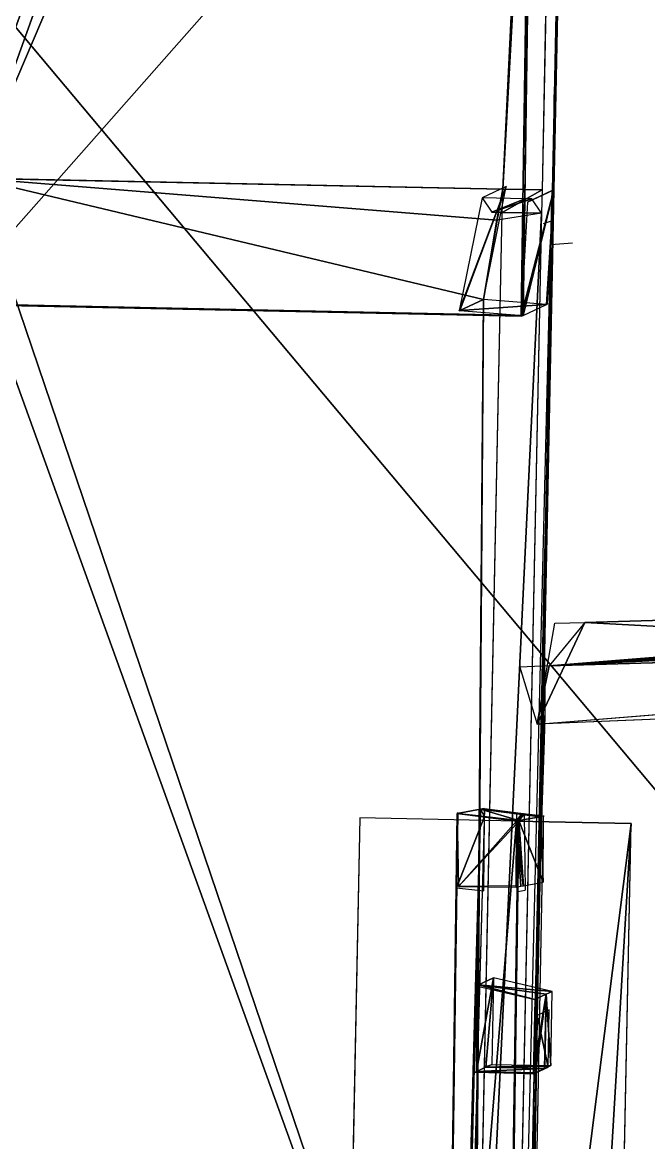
# Model space of a CAD drawing. Extents: x -1551 to 3643, y -2128 to 2177.
# Drawn here: x 630.7 to 676.9, y 92.6 to 175.1 of the extents above; entities that cross this region are included whole.
import ezdxf

# ---------------------------------------------------------------- set-up
doc = ezdxf.new("R2010")
doc.units = 0
doc.header["$MEASUREMENT"] = 0
doc.layers.get('0').update_dxf_attribs({"color": 13, "linetype": 'CONTINUOUS'})

# ---------------------------------------------------------------- blocks, each defined once
blk = doc.blocks.new('HOUSE_DWG')
at = {"color": 0}
for p, q in [((755.55, 288.561, 77.786), (728.225, 403.632, 77.786)), ((732.007, 387.706, 86.119), (753.918, 295.434, 86.119)), ((753.918, 295.434, 78.096), (736.255, 369.814, 78.355)), ((753.918, 295.434, 78.096), (736.255, 369.814, 78.355)), ((735.474, 369.616, 82.079), (754.765, 288.375, 82.079)), ((755.216, 288.692, 189.539), (745.7, 328.768, 204.625)), ((745.7, 328.768, 212.339), (757.209, 280.303, 194.095)), ((745.7, 328.768, 212.339), (757.209, 280.303, 194.095)), ((753.918, 295.434, 86.119), (753.918, 295.434, 78.096)), ((755.55, 288.561, 78.072), (753.918, 295.434, 78.096)), ((753.918, 295.434, 86.119), (753.918, 295.434, 78.096)), ((753.918, 295.434, 86.119), (755.55, 288.561, 86.119)), ((755.55, 288.561, 78.072), (753.918, 295.434, 78.096)), ((755.161, 286.709, 82.105), (755.725, 288.813, 189.539)), ((755.725, 288.813, 189.539), (755.216, 288.692, 189.539)), ((751.949, 287.706, 82.079), (754.765, 288.375, 82.079)), ((751.949, 287.706, 82.079), (754.765, 288.375, 82.079)), ((755.216, 288.692, 189.539), (752.159, 287.966, 189.539)), ((754.765, 288.375, 82.079), (755.161, 286.709, 82.105)), ((757.209, 280.303, 186.381), (755.216, 288.692, 189.539)), ((755.55, 288.561, 86.119), (755.55, 288.561, 78.072)), ((755.55, 288.561, 77.786), (755.55, 288.561, 78.072)), ((755.55, 288.561, 78.072), (756.402, 284.974, 78.06)), ((756.402, 284.974, 77.786), (755.55, 288.561, 77.786)), ((755.55, 288.561, 86.119), (755.724, 287.829, 86.132)), ((755.724, 287.829, 86.119), (755.55, 288.561, 86.119)), ((755.55, 288.561, 77.786), (755.55, 288.561, 78.072)), ((755.55, 288.561, 78.072), (756.402, 284.974, 78.06)), ((755.55, 288.561, 86.119), (755.55, 288.561, 78.072)), ((755.724, 287.829, 86.119), (755.55, 288.561, 86.119)), ((755.55, 288.561, 194.095), (757.209, 280.303, 194.095)), ((757.209, 280.303, 77.786), (755.55, 288.561, 77.786)), ((755.55, 288.561, 77.786), (755.55, 288.561, 78.072)), ((755.55, 288.561, 86.119), (755.55, 288.561, 78.072)), ((755.55, 288.561, 86.119), (755.55, 288.561, 194.095)), ((714.044, 278.705, 82.079), (751.949, 287.706, 82.079)), ((714.044, 278.705, 82.079), (751.949, 287.706, 82.079)), ((752.159, 287.966, 189.539), (751.595, 285.863, 82.105)), ((752.345, 286.041, 82.105), (751.949, 287.706, 82.079)), ((751.949, 287.706, 82.079), (752.136, 285.39, 82.128)), ((752.159, 287.966, 82.309), (752.159, 287.966, 189.539)), ((752.159, 287.966, 189.539), (752.615, 279.473, 189.485)), ((752.615, 279.473, 82.255), (752.159, 287.966, 82.309)), ((802.784, 85.957, 86.132), (755.724, 287.829, 86.132)), ((755.724, 287.829, 86.132), (755.724, 287.829, 86.119)), ((755.724, 287.829, 86.119), (756.063, 286.4, 86.119)), ((755.724, 287.829, 86.119), (756.063, 286.4, 86.119)), ((755.724, 287.829, 86.132), (755.724, 287.829, 86.119)), ((755.724, 287.829, 86.132), (757.211, 281.566, 86.248)), ((755.161, 286.709, 82.105), (752.136, 285.39, 82.128)), ((752.345, 286.041, 82.105), (755.161, 286.709, 82.105)), ((752.345, 286.041, 82.105), (755.161, 286.709, 82.105)), ((755.161, 286.709, 82.105), (779.554, 183.983, 83.717)), ((755.422, 285.961, 77.869), (756.063, 286.4, 86.119)), ((756.063, 286.4, 86.119), (756.467, 284.698, 86.119)), ((756.063, 286.4, 86.119), (756.467, 284.698, 86.119)), ((751.595, 285.863, 82.105), (752.345, 286.041, 82.105)), ((776.738, 183.315, 83.717), (752.345, 286.041, 82.105)), ((752.114, 285.38, 82.129), (752.136, 285.39, 82.128)), ((752.114, 285.38, 82.129), (752.136, 285.39, 82.128)), ((752.615, 279.473, 82.255), (752.114, 285.38, 82.129)), ((752.615, 279.473, 82.255), (752.114, 285.38, 82.129)), ((752.136, 285.39, 82.128), (752.615, 279.473, 82.255)), ((756.402, 284.974, 78.06), (756.402, 284.974, 77.786)), ((756.402, 284.974, 78.06), (756.402, 284.974, 77.786)), ((756.402, 284.974, 78.06), (757.211, 281.566, 78.048)), ((769.32, 230.57, 77.786), (756.402, 284.974, 77.786)), ((756.402, 284.974, 78.06), (757.211, 281.566, 78.048)), ((756.467, 284.698, 86.119), (757.957, 285.211, 85.536)), ((756.467, 284.698, 86.119), (757.211, 281.566, 86.119)), ((756.467, 284.698, 86.119), (757.211, 281.566, 86.119)), ((762.186, 260.615, 77.975), (757.211, 281.566, 78.048)), ((757.211, 281.566, 78.048), (757.211, 281.566, 86.119)), ((757.211, 281.566, 86.119), (762.186, 260.615, 86.119)), ((762.186, 260.615, 77.975), (757.211, 281.566, 78.048)), ((757.211, 281.566, 78.048), (757.211, 281.566, 86.119)), ((757.211, 281.566, 86.248), (757.211, 281.566, 86.119)), ((757.209, 280.303, 194.095), (648.62, 254.518, 194.095)), ((757.209, 280.303, 194.095), (648.62, 254.518, 194.095)), ((715.989, 270.515, 186.381), (757.209, 280.303, 186.381)), ((715.989, 270.515, 186.381), (757.209, 280.303, 186.381)), ((752.615, 279.473, 186.381), (757.209, 280.303, 186.381)), ((757.209, 280.303, 82.255), (752.615, 279.473, 82.255)), ((757.209, 280.303, 194.095), (757.209, 280.303, 186.381)), ((757.209, 280.303, 194.095), (757.209, 280.303, 186.381)), ((757.209, 280.303, 194.095), (757.209, 280.303, 186.381)), ((757.209, 280.303, 186.381), (757.209, 280.303, 82.255)), ((757.209, 280.303, 82.255), (757.209, 280.303, 77.786)), ((757.209, 280.303, 186.381), (757.209, 280.303, 82.255)), ((752.615, 279.473, 82.255), (775.248, 189.587, 84.255)), ((752.615, 279.473, 189.485), (752.615, 279.473, 186.381)), ((752.615, 279.473, 186.381), (752.615, 279.473, 82.255)), ((752.615, 279.473, 186.381), (752.615, 279.473, 82.255)), ((765.846, 258.366, 84.684), (836.358, 278.603, 47.664)), ((765.846, 258.366, 84.684), (836.358, 278.603, 47.664)), ((764.357, 250.243, 85.987), (841.484, 276.779, 44.812)), ((816.766, 272.68, 53.358), (764.002, 254.522, 77.657)), ((763.23, 256.217, 77.942), (762.186, 260.615, 77.975)), ((762.186, 260.615, 86.119), (769.32, 230.57, 86.119)), ((762.186, 260.615, 86.119), (769.32, 230.57, 86.119)), ((762.186, 260.615, 86.119), (764.734, 250.99, 86.119)), ((763.23, 256.217, 77.942), (762.186, 260.615, 77.975)), ((763.734, 257.761, 85.793), (765.846, 258.366, 84.684)), ((765.846, 258.366, 84.684), (764.002, 254.522, 77.657)), ((764.357, 250.243, 85.987), (763.734, 257.761, 85.793)), ((765.595, 246.258, 77.925), (763.23, 256.217, 77.942)), ((765.595, 246.258, 77.925), (763.23, 256.217, 77.942)), ((764.002, 254.522, 77.657), (761.949, 253.885, 78.619)), ((761.949, 253.885, 78.619), (764.357, 250.243, 85.987)), ((764.734, 250.99, 86.119), (765.153, 249.228, 86.119)), ((765.153, 249.228, 86.119), (769.32, 230.57, 86.119)), ((769.32, 230.57, 77.871), (765.595, 246.258, 77.925)), ((769.32, 230.57, 77.871), (765.595, 246.258, 77.925)), ((773.451, 245.375, 126.306), (765.242, 243.426, 126.284)), ((773.451, 245.375, 126.306), (765.242, 243.426, 126.284)), ((773.451, 245.375, 126.306), (765.242, 243.425, 126.306)), ((816.939, 62.239, 125.978), (773.451, 245.375, 126.306)), ((765.242, 243.426, 126.284), (754.003, 240.757, 126.253)), ((765.242, 243.425, 126.306), (760.851, 242.865, 126.209)), ((765.242, 243.425, 126.306), (760.851, 242.865, 126.209)), ((765.242, 243.425, 126.306), (760.851, 242.865, 126.209)), ((765.237, 243.424, 126.441), (760.851, 242.865, 126.209)), ((762.167, 243.266, 86.431), (766.553, 243.825, 86.663)), ((765.242, 243.425, 126.306), (762.295, 237.679, 126.069)), ((765.242, 243.425, 126.306), (762.295, 237.679, 126.069)), ((765.104, 243.974, 126.308), (765.237, 243.444, 126.306)), ((765.381, 243.951, 119.185), (765.104, 243.974, 126.308)), ((765.237, 243.444, 126.306), (765.232, 243.422, 126.605)), ((765.232, 243.422, 126.605), (765.237, 243.424, 126.441)), ((765.232, 243.422, 126.605), (765.237, 243.424, 126.441)), ((765.232, 243.422, 126.605), (765.289, 243.235, 126.306)), ((765.237, 243.444, 126.306), (765.381, 243.951, 119.185)), ((765.237, 243.444, 126.306), (765.381, 243.951, 119.185)), ((765.242, 243.425, 126.306), (765.237, 243.444, 126.306)), ((765.242, 243.425, 126.306), (765.237, 243.444, 126.306)), ((765.237, 243.424, 126.441), (765.242, 243.425, 126.306)), ((765.237, 243.424, 126.441), (765.242, 243.425, 126.306)), ((765.237, 243.424, 126.441), (765.242, 243.425, 126.306)), ((765.381, 243.951, 119.185), (765.242, 243.425, 126.306)), ((765.381, 243.951, 119.185), (765.242, 243.425, 126.306)), ((765.342, 243.456, 123.256), (765.242, 243.426, 126.284)), ((765.342, 243.456, 123.256), (765.242, 243.426, 126.284)), ((765.342, 243.456, 123.256), (765.242, 243.426, 126.284)), ((765.242, 243.426, 126.284), (765.242, 243.425, 126.306)), ((765.242, 243.426, 126.284), (765.242, 243.425, 126.306)), ((765.242, 243.426, 126.284), (765.242, 243.425, 126.306)), ((765.242, 243.426, 126.284), (765.242, 243.425, 126.306)), ((765.242, 243.425, 126.306), (766.624, 238.424, 126.3)), ((765.289, 243.235, 126.306), (765.242, 243.425, 126.306)), ((765.289, 243.235, 126.306), (765.242, 243.425, 126.306)), ((765.289, 243.235, 126.306), (765.242, 243.425, 126.306)), ((765.353, 243.459, 122.948), (765.342, 243.456, 123.256)), ((765.353, 243.459, 122.948), (765.342, 243.456, 123.256)), ((765.353, 243.459, 122.948), (765.342, 243.456, 123.256)), ((765.342, 243.456, 123.256), (766.771, 238.808, 115.822)), ((765.342, 243.456, 123.256), (766.771, 238.808, 115.822)), ((765.353, 243.459, 122.948), (765.513, 243.937, 115.527)), ((765.353, 243.459, 122.948), (765.513, 243.937, 115.527)), ((766.367, 243.769, 92.266), (765.353, 243.459, 122.948)), ((766.367, 243.769, 92.266), (765.353, 243.459, 122.948)), ((765.353, 243.459, 122.948), (766.781, 238.811, 115.514)), ((765.353, 243.459, 122.948), (766.781, 238.811, 115.514)), ((805.723, 77.689, 125.958), (765.353, 243.459, 125.958)), ((765.353, 243.459, 125.958), (765.353, 243.459, 122.948)), ((765.353, 243.459, 122.948), (808.036, 68.191, 122.948)), ((765.381, 243.951, 119.185), (765.504, 243.988, 115.465)), ((765.513, 243.937, 115.527), (765.381, 243.951, 119.185)), ((765.513, 243.937, 115.527), (766.981, 238.533, 115.52)), ((766.371, 243.845, 91.713), (765.513, 243.937, 115.527)), ((766.386, 243.774, 91.713), (766.367, 243.769, 92.266)), ((766.386, 243.774, 91.713), (766.367, 243.769, 92.266)), ((766.386, 243.774, 91.713), (766.367, 243.769, 92.266)), ((766.367, 243.769, 92.266), (786.195, 160.747, 91.307)), ((766.386, 243.774, 91.713), (766.371, 243.845, 91.713)), ((766.511, 243.812, 87.916), (766.386, 243.774, 91.713)), ((766.53, 243.818, 87.362), (766.511, 243.812, 87.916)), ((766.552, 243.825, 86.687), (766.53, 243.818, 87.362)), ((767.712, 239.095, 87.35), (766.53, 243.818, 87.362)), ((786.357, 160.796, 86.403), (766.53, 243.818, 87.362)), ((766.553, 243.825, 86.663), (766.552, 243.825, 86.687)), ((760.851, 242.865, 126.209), (762.295, 237.679, 126.069)), ((760.851, 242.865, 126.209), (762.181, 237.552, 126.196)), ((802.916, 70.705, 121.799), (760.851, 242.865, 121.799)), ((760.851, 242.865, 121.799), (760.851, 242.865, 126.209)), ((761.964, 243.204, 92.559), (762.167, 243.266, 86.431)), ((761.964, 243.204, 92.559), (762.167, 243.266, 86.431)), ((761.964, 243.204, 92.559), (762.167, 243.266, 86.431)), ((782.213, 155.009, 92.242), (761.964, 243.204, 92.559)), ((762.303, 242.688, 86.663), (762.167, 243.266, 86.431)), ((762.167, 243.266, 86.431), (782.415, 155.071, 86.115)), ((763.634, 237.375, 86.649), (762.303, 242.688, 86.663)), ((766.424, 238.703, 126.294), (765.289, 243.235, 126.306)), ((766.424, 238.703, 126.294), (765.289, 243.235, 126.306)), ((754.003, 240.757, 126.253), (797.492, 57.621, 125.925)), ((766.53, 238.824, 126.293), (762.295, 237.679, 126.069)), ((762.295, 237.679, 126.069), (766.424, 238.703, 126.294)), ((766.424, 238.703, 126.294), (766.66, 238.774, 119.171)), ((766.66, 238.774, 119.171), (766.771, 238.808, 115.822)), ((766.771, 238.808, 115.822), (766.781, 238.811, 115.514)), ((766.781, 238.811, 115.514), (767.712, 239.095, 87.35)), ((764.832, 230.445, 86.307), (769.275, 230.559, 86.307)), ((769.275, 230.559, 8.933), (764.832, 230.445, 8.933)), ((764.832, 230.445, 74.882), (764.832, 230.445, 86.307)), ((764.832, 230.445, 8.933), (764.832, 230.445, 74.882)), ((764.832, 230.445, 74.882), (764.832, 230.445, 86.307)), ((764.832, 230.445, 8.933), (764.832, 230.445, 74.882)), ((764.832, 230.445, 8.933), (766.305, 224.242, 8.933)), ((766.305, 224.242, 86.307), (764.832, 230.445, 86.307)), ((769.275, 230.559, 36.098), (769.275, 230.559, 86.307)), ((769.275, 230.559, 86.307), (770.537, 225.247, 86.307)), ((770.537, 225.247, 36.098), (769.275, 230.559, 36.098)), ((769.275, 230.559, 36.098), (769.275, 230.559, 86.307)), ((769.275, 230.559, 36.098), (769.275, 230.559, 9.174)), ((769.275, 230.559, 9.174), (769.275, 230.559, 8.933)), ((770.537, 225.247, 9.266), (769.275, 230.559, 9.174)), ((769.275, 230.559, 36.098), (769.275, 230.559, 9.174)), ((769.275, 230.559, 36.098), (770.537, 225.247, 35.732)), ((769.32, 230.57, 86.119), (769.32, 230.57, 86.331)), ((769.32, 230.57, 86.119), (769.32, 230.57, 77.871)), ((769.608, 229.36, 77.867), (769.32, 230.57, 77.871)), ((769.32, 230.57, 86.119), (769.32, 230.57, 77.871)), ((769.32, 230.57, 86.119), (770.582, 225.258, 86.119)), ((769.32, 230.57, 77.871), (769.32, 230.57, 77.786)), ((770.582, 225.258, 23.436), (769.608, 229.36, 23.436)), ((769.608, 229.36, 77.867), (770.582, 225.258, 77.853)), ((769.608, 229.36, 77.867), (770.582, 225.258, 77.853)), ((770.537, 225.247, 76.371), (766.305, 224.242, 76.371)), ((766.305, 224.242, 36.087), (770.537, 225.247, 35.732)), ((770.537, 225.247, 86.307), (766.305, 224.242, 86.307)), ((770.537, 225.247, 76.371), (766.305, 224.242, 76.371)), ((770.537, 225.247, 35.732), (766.305, 224.242, 35.732)), ((766.305, 224.242, 9.176), (770.537, 225.247, 9.266)), ((770.537, 225.247, 86.307), (770.537, 225.247, 76.371)), ((770.537, 225.247, 76.371), (770.537, 225.247, 36.098)), ((770.537, 225.247, 76.371), (770.537, 225.247, 36.098)), ((770.537, 225.247, 35.732), (770.537, 225.247, 36.098)), ((770.537, 225.247, 86.307), (770.537, 225.247, 76.371)), ((770.537, 225.247, 16.06), (770.537, 225.247, 9.266)), ((770.537, 225.247, 35.732), (770.537, 225.247, 16.06)), ((770.582, 225.258, 77.853), (770.582, 225.258, 86.119)), ((770.582, 225.258, 86.119), (778.99, 189.851, 86.119)), ((778.99, 189.851, 77.731), (770.582, 225.258, 77.853)), ((770.582, 225.258, 77.853), (770.582, 225.258, 86.119)), ((766.183, 224.213, 36.098), (766.305, 224.242, 9.176)), ((766.305, 224.242, 35.732), (766.305, 224.242, 36.087)), ((766.305, 224.242, 8.933), (766.305, 224.242, 9.176)), ((766.305, 224.242, 76.371), (766.305, 224.242, 36.087)), ((766.305, 224.242, 86.307), (766.305, 224.242, 76.371)), ((766.305, 224.242, 86.307), (766.305, 224.242, 76.371)), ((766.305, 224.242, 9.176), (766.305, 224.242, 35.732))]:
    blk.add_line(p, q, dxfattribs=at)
at = {"color": 17}
for p, q in [((836.489, 277.019, 43.686), (764.002, 254.522, 77.657)), ((836.489, 277.019, 43.686), (764.002, 254.522, 77.657)), ((841.239, 273.318, 45.554), (764.357, 250.243, 85.987)), ((760.851, 242.865, 126.209), (761.964, 243.204, 92.559)), ((760.851, 242.865, 126.209), (761.964, 243.204, 92.559)), ((760.851, 242.865, 126.209), (803.776, 67.188, 126.209)), ((765.289, 243.235, 126.306), (766.66, 238.774, 119.171)), ((765.289, 243.235, 126.306), (766.66, 238.774, 119.171)), ((766.624, 238.424, 126.3), (766.981, 238.533, 115.52)), ((762.181, 237.552, 126.196), (763.634, 237.375, 86.649)), ((769.275, 230.559, 36.098), (769.32, 230.57, 86.119)), ((769.608, 229.36, 23.436), (769.608, 229.36, 77.867)), ((770.582, 225.258, 77.853), (770.582, 225.258, 23.436))]:
    blk.add_line(p, q, dxfattribs=at)
at = {"color": 55}
mesh = blk.add_polyface(dxfattribs=at)
corners = [(601.678, 666.979, 82.079), (545.515, 650.559, 82.079), (544.822, 653.478, 82.079), (610.569, 376.599, 82.079), (662.522, 396.58, 82.079), (618.585, 342.842, 82.079), (692.249, 360.334, 82.079), (726.232, 411.709, 82.079), (694.598, 360.598, 82.079), (695.61, 356.335, 82.079), (699.773, 338.806, 82.079), (709.158, 299.28, 82.079), (713.351, 281.624, 82.079), (714.044, 278.705, 82.079), (730.736, 389.569, 82.079), (751.949, 287.706, 82.079), (735.474, 369.616, 82.079), (754.765, 288.375, 82.079)]
mesh.append_faces([[corners[k] for k in face] for face in [(0, 1, 2), (15, 16, 17)]], dxfattribs={"vtx0": -1, "color": 55})
mesh.append_faces([[corners[k] for k in face] for face in [(1, 0, 3), (3, 4, 5), (5, 4, 6), (6, 7, 8), (8, 7, 9), (9, 7, 10), (10, 7, 11), (11, 7, 12), (12, 7, 13), (13, 14, 15)]], dxfattribs={"vtx0": -1, "vtx1": -1, "color": 55})
mesh.append_faces([[corners[k] for k in face] for face in [(3, 0, 4), (6, 4, 7), (13, 7, 14), (15, 14, 16)]], dxfattribs={"vtx0": -1, "vtx2": -1, "color": 55})
at = {"color": 17}
mesh = blk.add_polyface(dxfattribs=at)
corners = [(728.225, 403.632, 77.786), (755.55, 288.561, 78.072), (755.55, 288.561, 77.786), (753.918, 295.434, 78.096), (736.255, 369.814, 78.355), (734.389, 377.674, 78.383), (732.007, 387.706, 78.418), (732.007, 387.706, 86.119), (728.225, 403.632, 86.119)]
mesh.append_faces([[corners[k] for k in face] for face in [(0, 1, 2), (7, 0, 8)]], dxfattribs={"vtx0": -1, "color": 17})
mesh.append_faces([[corners[k] for k in face] for face in [(1, 0, 3), (3, 0, 4), (4, 0, 5), (5, 0, 6), (6, 0, 7)]], dxfattribs={"vtx0": -1, "vtx1": -1, "color": 17})
mesh = blk.add_polyface(dxfattribs=at)
corners = [(753.918, 295.434, 78.096), (732.007, 387.706, 86.119), (753.918, 295.434, 86.119), (736.255, 369.814, 78.355), (734.389, 377.674, 78.383), (732.007, 387.706, 78.418)]
mesh.append_faces([[corners[k] for k in face] for face in [(0, 1, 2), (1, 4, 5)]], dxfattribs={"vtx0": -1, "color": 17})
mesh.append_faces([[corners[k] for k in face] for face in [(1, 0, 3), (1, 3, 4)]], dxfattribs={"vtx0": -1, "vtx2": -1, "color": 17})
at = {"color": 253}
mesh = blk.add_polyface(dxfattribs=at)
corners = [(755.216, 288.692, 189.539), (757.209, 280.303, 194.095), (757.209, 280.303, 186.381), (745.7, 328.768, 212.339), (745.7, 328.768, 204.625), (735.972, 369.734, 189.203), (734.192, 377.232, 194.095), (734.192, 377.232, 186.381)]
mesh.append_faces([[corners[k] for k in face] for face in [(0, 1, 2), (6, 5, 7)]], dxfattribs={"vtx0": -1, "color": 253})
mesh.append_faces([[corners[k] for k in face] for face in [(1, 0, 3), (3, 5, 6)]], dxfattribs={"vtx0": -1, "vtx1": -1, "color": 253})
mesh.append_faces([[corners[k] for k in face] for face in [(3, 0, 4), (3, 4, 5)]], dxfattribs={"vtx0": -1, "vtx2": -1, "color": 253})
at = {"color": 8}
mesh = blk.add_polyface(dxfattribs=at)
corners = [(648.62, 254.518, 194.095), (745.7, 328.768, 212.339), (582.871, 290.102, 212.339), (757.209, 280.303, 194.095)]
mesh.append_faces([[corners[k] for k in face] for face in [(0, 1, 2), (1, 0, 3)]], dxfattribs={"vtx0": -1, "color": 8})
at = {"color": 0}
mesh = blk.add_polyface(dxfattribs=at)
corners = [(745.7, 328.768, 204.625), (715.989, 270.515, 186.381), (704.481, 318.98, 204.625), (757.209, 280.303, 186.381)]
mesh.append_faces([[corners[k] for k in face] for face in [(0, 1, 2), (1, 0, 3)]], dxfattribs={"vtx0": -1, "color": 0})
at = {"color": 17}
mesh = blk.add_polyface(dxfattribs=at)
corners = [(755.55, 288.561, 78.072), (753.918, 295.434, 86.119), (755.55, 288.561, 86.119), (753.918, 295.434, 78.096)]
mesh.append_faces([[corners[k] for k in face] for face in [(0, 1, 2), (1, 0, 3)]], dxfattribs={"vtx0": -1, "color": 17})
mesh = blk.add_polyface(dxfattribs=at)
corners = [(755.725, 288.813, 189.539), (751.595, 285.863, 82.105), (755.161, 286.709, 82.105), (755.216, 288.692, 189.539), (752.159, 287.966, 189.539)]
mesh.append_faces([[corners[k] for k in face] for face in [(0, 1, 2)]], dxfattribs={"vtx0": -1, "color": 17})
mesh.append_faces([[corners[k] for k in face] for face in [(1, 0, 3)]], dxfattribs={"vtx0": -1, "vtx2": -1, "color": 17})
mesh.append_faces([[corners[k] for k in face] for face in [(4, 1, 3)]], dxfattribs={"vtx1": -1, "color": 17})
at = {"color": 0}
mesh = blk.add_polyface(dxfattribs=at)
corners = [(754.765, 288.375, 82.079), (752.345, 286.041, 82.105), (751.949, 287.706, 82.079), (755.161, 286.709, 82.105)]
mesh.append_faces([[corners[k] for k in face] for face in [(0, 1, 2), (1, 0, 3)]], dxfattribs={"vtx0": -1, "color": 0})
at = {"color": 251}
mesh = blk.add_polyface(dxfattribs=at)
corners = [(755.55, 288.561, 77.786), (756.402, 284.974, 78.06), (756.402, 284.974, 77.786), (755.55, 288.561, 78.072)]
mesh.append_faces([[corners[k] for k in face] for face in [(0, 1, 2), (1, 0, 3)]], dxfattribs={"vtx0": -1, "color": 251})
mesh = blk.add_polyface(dxfattribs=at)
corners = [(755.55, 288.561, 86.119), (755.724, 287.829, 86.132), (755.724, 287.829, 86.119)]
mesh.append_faces([[corners[k] for k in face] for face in [(0, 1, 2)]], dxfattribs={"color": 251})
at = {"color": 17}
mesh = blk.add_polyface(dxfattribs=at)
corners = [(757.211, 281.566, 78.048), (756.467, 284.698, 86.119), (757.211, 281.566, 86.119), (756.402, 284.974, 78.06), (756.063, 286.4, 86.119), (755.55, 288.561, 78.072), (755.724, 287.829, 86.119), (755.55, 288.561, 86.119)]
mesh.append_faces([[corners[k] for k in face] for face in [(0, 1, 2), (6, 5, 7)]], dxfattribs={"vtx0": -1, "color": 17})
mesh.append_faces([[corners[k] for k in face] for face in [(1, 3, 4), (4, 5, 6)]], dxfattribs={"vtx0": -1, "vtx1": -1, "color": 17})
mesh.append_faces([[corners[k] for k in face] for face in [(1, 0, 3), (4, 3, 5)]], dxfattribs={"vtx0": -1, "vtx2": -1, "color": 17})
mesh = blk.add_polyface(dxfattribs=at)
corners = [(755.55, 288.561, 77.786), (757.209, 280.303, 82.255), (757.209, 280.303, 77.786), (757.209, 280.303, 186.381), (757.209, 280.303, 194.095), (755.55, 288.561, 194.095)]
mesh.append_faces([[corners[k] for k in face] for face in [(0, 1, 2), (4, 0, 5)]], dxfattribs={"vtx0": -1, "color": 17})
mesh.append_faces([[corners[k] for k in face] for face in [(1, 0, 3), (3, 0, 4)]], dxfattribs={"vtx0": -1, "vtx1": -1, "color": 17})
mesh = blk.add_polyface(dxfattribs=at)
corners = [(755.55, 288.561, 77.786), (755.55, 288.561, 86.119), (755.55, 288.561, 194.095), (755.55, 288.561, 78.072)]
mesh.append_faces([[corners[k] for k in face] for face in [(0, 1, 2), (1, 0, 3)]], dxfattribs={"vtx0": -1, "color": 17})
at = {"color": 55}
mesh = blk.add_polyface(dxfattribs=at)
corners = [(711.762, 278.163, 82.079), (659.471, 170.662, 84.075), (638.098, 260.671, 82.079), (660.164, 167.743, 84.139), (662.896, 156.239, 84.395), (776.748, 183.274, 84.395), (714.044, 278.705, 82.079), (752.615, 279.473, 82.255), (752.114, 285.38, 82.129), (751.949, 287.706, 82.079), (775.248, 189.587, 84.255)]
mesh.append_faces([[corners[k] for k in face] for face in [(0, 1, 2), (8, 6, 9), (5, 7, 10)]], dxfattribs={"vtx0": -1, "color": 55})
mesh.append_faces([[corners[k] for k in face] for face in [(1, 0, 3), (3, 0, 4), (4, 0, 5), (7, 6, 8)]], dxfattribs={"vtx0": -1, "vtx1": -1, "color": 55})
mesh.append_faces([[corners[k] for k in face] for face in [(5, 6, 7)]], dxfattribs={"vtx0": -1, "vtx1": -1, "vtx2": -1, "color": 55})
mesh.append_faces([[corners[k] for k in face] for face in [(5, 0, 6)]], dxfattribs={"vtx0": -1, "vtx2": -1, "color": 55})
mesh = blk.add_polyface(dxfattribs=at)
corners = [(752.136, 285.39, 82.128), (752.114, 285.38, 82.129), (751.949, 287.706, 82.079)]
mesh.append_faces([[corners[k] for k in face] for face in [(0, 1, 2)]], dxfattribs={"color": 55})
at = {"color": 0}
mesh = blk.add_polyface(dxfattribs=at)
corners = [(752.159, 287.966, 82.309), (752.615, 279.473, 186.381), (752.615, 279.473, 82.255), (752.615, 279.473, 189.485), (752.159, 287.966, 189.539)]
mesh.append_faces([[corners[k] for k in face] for face in [(0, 1, 2), (3, 0, 4)]], dxfattribs={"vtx0": -1, "color": 0})
mesh.append_faces([[corners[k] for k in face] for face in [(1, 0, 3)]], dxfattribs={"vtx0": -1, "vtx1": -1, "color": 0})
at = {"color": 251}
mesh = blk.add_polyface(dxfattribs=at)
corners = [(756.467, 284.698, 86.119), (757.211, 281.566, 86.248), (757.211, 281.566, 86.119), (755.724, 287.829, 86.132), (756.063, 286.4, 86.119), (755.724, 287.829, 86.119)]
mesh.append_faces([[corners[k] for k in face] for face in [(0, 1, 2), (3, 4, 5)]], dxfattribs={"vtx0": -1, "color": 251})
mesh.append_faces([[corners[k] for k in face] for face in [(1, 0, 3)]], dxfattribs={"vtx0": -1, "vtx1": -1, "color": 251})
mesh.append_faces([[corners[k] for k in face] for face in [(3, 0, 4)]], dxfattribs={"vtx0": -1, "vtx2": -1, "color": 251})
at = {"color": 0}
mesh = blk.add_polyface(dxfattribs=at)
corners = [(755.161, 286.709, 82.105), (776.738, 183.315, 83.717), (752.345, 286.041, 82.105), (779.554, 183.983, 83.717)]
mesh.append_faces([[corners[k] for k in face] for face in [(0, 1, 2), (1, 0, 3)]], dxfattribs={"vtx0": -1, "color": 0})
mesh = blk.add_polyface(dxfattribs=at)
corners = [(752.615, 279.473, 82.255), (752.114, 285.38, 82.129), (752.136, 285.39, 82.128)]
mesh.append_faces([[corners[k] for k in face] for face in [(0, 1, 2)]], dxfattribs={"color": 0})
at = {"color": 251}
mesh = blk.add_polyface(dxfattribs=at)
corners = [(756.402, 284.974, 77.786), (769.32, 230.57, 77.871), (769.32, 230.57, 77.786), (765.595, 246.258, 77.925), (763.23, 256.217, 77.942), (762.186, 260.615, 77.975), (757.211, 281.566, 78.048), (756.402, 284.974, 78.06)]
mesh.append_faces([[corners[k] for k in face] for face in [(0, 1, 2), (6, 0, 7)]], dxfattribs={"vtx0": -1, "color": 251})
mesh.append_faces([[corners[k] for k in face] for face in [(1, 0, 3), (3, 0, 4), (4, 0, 5), (5, 0, 6)]], dxfattribs={"vtx0": -1, "vtx1": -1, "color": 251})
at = {"color": 17}
mesh = blk.add_polyface(dxfattribs=at)
corners = [(769.32, 230.57, 77.871), (762.186, 260.615, 86.119), (769.32, 230.57, 86.119), (765.595, 246.258, 77.925), (763.23, 256.217, 77.942), (762.186, 260.615, 77.975), (757.211, 281.566, 78.048), (757.211, 281.566, 86.119)]
mesh.append_faces([[corners[k] for k in face] for face in [(0, 1, 2), (1, 6, 7)]], dxfattribs={"vtx0": -1, "color": 17})
mesh.append_faces([[corners[k] for k in face] for face in [(1, 0, 3), (1, 3, 4), (1, 4, 5), (1, 5, 6)]], dxfattribs={"vtx0": -1, "vtx2": -1, "color": 17})
at = {"color": 253}
mesh = blk.add_polyface(dxfattribs=at)
corners = [(757.209, 280.303, 194.095), (715.989, 270.515, 186.381), (757.209, 280.303, 186.381), (648.62, 254.518, 186.381), (648.62, 254.518, 194.095)]
mesh.append_faces([[corners[k] for k in face] for face in [(0, 1, 2), (3, 0, 4)]], dxfattribs={"vtx0": -1, "color": 253})
mesh.append_faces([[corners[k] for k in face] for face in [(1, 0, 3)]], dxfattribs={"vtx0": -1, "vtx1": -1, "color": 253})
at = {"color": 0}
mesh = blk.add_polyface(dxfattribs=at)
corners = [(752.615, 279.473, 186.381), (757.209, 280.303, 82.255), (752.615, 279.473, 82.255), (757.209, 280.303, 186.381)]
mesh.append_faces([[corners[k] for k in face] for face in [(0, 1, 2), (1, 0, 3)]], dxfattribs={"vtx0": -1, "color": 0})
at = {"color": 17}
mesh = blk.add_polyface(dxfattribs=at)
corners = [(765.846, 258.366, 84.684), (764.357, 250.243, 85.987), (763.734, 257.761, 85.793), (841.239, 273.318, 45.554), (836.358, 278.603, 47.664), (838.037, 279.084, 46.782), (841.025, 279.942, 45.213)]
mesh.append_faces([[corners[k] for k in face] for face in [(0, 1, 2), (3, 5, 6)]], dxfattribs={"vtx0": -1, "color": 17})
mesh.append_faces([[corners[k] for k in face] for face in [(1, 0, 3)]], dxfattribs={"vtx0": -1, "vtx1": -1, "color": 17})
mesh.append_faces([[corners[k] for k in face] for face in [(3, 0, 4), (3, 4, 5)]], dxfattribs={"vtx0": -1, "vtx2": -1, "color": 17})
at = {"color": 251}
mesh = blk.add_polyface(dxfattribs=at)
corners = [(836.489, 277.019, 43.686), (841.484, 276.779, 44.812), (840.191, 278.168, 41.951), (764.002, 254.522, 77.657), (764.357, 250.243, 85.987), (761.949, 253.885, 78.619)]
mesh.append_faces([[corners[k] for k in face] for face in [(0, 1, 2), (4, 3, 5)]], dxfattribs={"vtx0": -1, "color": 251})
mesh.append_faces([[corners[k] for k in face] for face in [(1, 3, 4)]], dxfattribs={"vtx0": -1, "vtx1": -1, "color": 251})
mesh.append_faces([[corners[k] for k in face] for face in [(1, 0, 3)]], dxfattribs={"vtx0": -1, "vtx2": -1, "color": 251})
at = {"color": 0}
mesh = blk.add_polyface(dxfattribs=at)
corners = [(836.419, 277.859, 45.796), (764.002, 254.522, 77.657), (836.489, 277.019, 43.686), (836.358, 278.603, 47.664), (765.846, 258.366, 84.684)]
mesh.append_faces([[corners[k] for k in face] for face in [(0, 1, 2), (1, 3, 4)]], dxfattribs={"vtx0": -1, "color": 0})
mesh.append_faces([[corners[k] for k in face] for face in [(1, 0, 3)]], dxfattribs={"vtx0": -1, "vtx2": -1, "color": 0})
mesh = blk.add_polyface(dxfattribs=at)
corners = [(764.734, 250.99, 86.119), (769.32, 230.57, 86.119), (762.186, 260.615, 86.119), (765.153, 249.228, 86.119)]
mesh.append_faces([[corners[k] for k in face] for face in [(0, 1, 2), (1, 0, 3)]], dxfattribs={"vtx0": -1, "color": 0})
at = {"color": 17}
mesh = blk.add_polyface(dxfattribs=at)
corners = [(797.492, 57.621, 125.925), (765.242, 243.426, 126.284), (754.003, 240.757, 126.253), (773.451, 245.375, 126.306), (809.795, 60.542, 125.958), (816.939, 62.239, 125.978)]
mesh.append_faces([[corners[k] for k in face] for face in [(0, 1, 2), (3, 4, 5)]], dxfattribs={"vtx0": -1, "color": 17})
mesh.append_faces([[corners[k] for k in face] for face in [(1, 0, 3)]], dxfattribs={"vtx0": -1, "vtx1": -1, "color": 17})
mesh.append_faces([[corners[k] for k in face] for face in [(3, 0, 4)]], dxfattribs={"vtx0": -1, "vtx2": -1, "color": 17})
at = {"color": 251}
mesh = blk.add_polyface(dxfattribs=at)
corners = [(765.242, 243.425, 126.306), (765.242, 243.426, 126.284), (773.451, 245.375, 126.306)]
mesh.append_faces([[corners[k] for k in face] for face in [(0, 1, 2)]], dxfattribs={"color": 251})
at = {"color": 17}
mesh = blk.add_polyface(dxfattribs=at)
corners = [(766.553, 243.825, 86.663), (761.964, 243.204, 92.559), (762.167, 243.266, 86.431), (766.552, 243.825, 86.687), (766.53, 243.818, 87.362), (766.511, 243.812, 87.916), (766.386, 243.774, 91.713), (766.367, 243.769, 92.266), (765.353, 243.459, 122.948), (760.851, 242.865, 126.209), (765.342, 243.456, 123.256), (765.242, 243.426, 126.284)]
mesh.append_faces([[corners[k] for k in face] for face in [(0, 1, 2), (9, 10, 11)]], dxfattribs={"vtx0": -1, "color": 17})
mesh.append_faces([[corners[k] for k in face] for face in [(1, 8, 9)]], dxfattribs={"vtx0": -1, "vtx1": -1, "color": 17})
mesh.append_faces([[corners[k] for k in face] for face in [(1, 0, 3), (1, 3, 4), (1, 4, 5), (1, 5, 6), (1, 6, 7), (1, 7, 8), (9, 8, 10)]], dxfattribs={"vtx0": -1, "vtx2": -1, "color": 17})
mesh = blk.add_polyface(dxfattribs=at)
corners = [(765.242, 243.425, 126.306), (760.851, 242.865, 126.209), (765.242, 243.426, 126.284)]
mesh.append_faces([[corners[k] for k in face] for face in [(0, 1, 2)]], dxfattribs={"color": 17})
at = {"color": 251}
mesh = blk.add_polyface(dxfattribs=at)
corners = [(765.242, 243.425, 126.306), (760.851, 242.865, 126.209), (762.295, 237.679, 126.069)]
mesh.append_faces([[corners[k] for k in face] for face in [(0, 1, 2)]], dxfattribs={"color": 251})
mesh = blk.add_polyface(dxfattribs=at)
corners = [(765.237, 243.424, 126.441), (760.851, 242.865, 126.209), (765.242, 243.425, 126.306)]
mesh.append_faces([[corners[k] for k in face] for face in [(0, 1, 2)]], dxfattribs={"color": 251})
mesh = blk.add_polyface(dxfattribs=at)
corners = [(762.295, 237.679, 126.069), (765.289, 243.235, 126.306), (765.242, 243.425, 126.306), (766.424, 238.703, 126.294)]
mesh.append_faces([[corners[k] for k in face] for face in [(0, 1, 2), (1, 0, 3)]], dxfattribs={"vtx0": -1, "color": 251})
mesh = blk.add_polyface(dxfattribs=at)
corners = [(765.104, 243.974, 126.308), (765.237, 243.444, 126.306), (765.381, 243.951, 119.185)]
mesh.append_faces([[corners[k] for k in face] for face in [(0, 1, 2)]], dxfattribs={"color": 251})
mesh = blk.add_polyface(dxfattribs=at)
corners = [(765.237, 243.424, 126.441), (765.237, 243.444, 126.306), (765.232, 243.422, 126.605), (765.242, 243.425, 126.306)]
mesh.append_faces([[corners[k] for k in face] for face in [(0, 1, 2), (1, 0, 3)]], dxfattribs={"vtx0": -1, "color": 251})
mesh = blk.add_polyface(dxfattribs=at)
corners = [(765.289, 243.235, 126.306), (765.237, 243.424, 126.441), (765.232, 243.422, 126.605), (765.242, 243.425, 126.306)]
mesh.append_faces([[corners[k] for k in face] for face in [(0, 1, 2), (1, 0, 3)]], dxfattribs={"vtx0": -1, "color": 251})
at = {"color": 0}
mesh = blk.add_polyface(dxfattribs=at)
corners = [(765.381, 243.951, 119.185), (765.242, 243.425, 126.306), (765.237, 243.444, 126.306)]
mesh.append_faces([[corners[k] for k in face] for face in [(0, 1, 2)]], dxfattribs={"color": 0})
mesh = blk.add_polyface(dxfattribs=at)
corners = [(765.242, 243.426, 126.284), (765.381, 243.951, 119.185), (765.242, 243.425, 126.306), (765.342, 243.456, 123.256), (765.353, 243.459, 122.948), (765.513, 243.937, 115.527)]
mesh.append_faces([[corners[k] for k in face] for face in [(0, 1, 2), (1, 4, 5)]], dxfattribs={"vtx0": -1, "color": 0})
mesh.append_faces([[corners[k] for k in face] for face in [(1, 0, 3), (1, 3, 4)]], dxfattribs={"vtx0": -1, "vtx2": -1, "color": 0})
at = {"color": 17}
mesh = blk.add_polyface(dxfattribs=at)
corners = [(766.771, 238.808, 115.822), (765.289, 243.235, 126.306), (766.66, 238.774, 119.171), (765.342, 243.456, 123.256), (765.242, 243.426, 126.284), (765.242, 243.425, 126.306)]
mesh.append_faces([[corners[k] for k in face] for face in [(0, 1, 2), (1, 4, 5)]], dxfattribs={"vtx0": -1, "color": 17})
mesh.append_faces([[corners[k] for k in face] for face in [(1, 0, 3), (1, 3, 4)]], dxfattribs={"vtx0": -1, "vtx2": -1, "color": 17})
at = {"color": 0}
mesh = blk.add_polyface(dxfattribs=at)
corners = [(766.781, 238.811, 115.514), (765.342, 243.456, 123.256), (766.771, 238.808, 115.822), (765.353, 243.459, 122.948)]
mesh.append_faces([[corners[k] for k in face] for face in [(0, 1, 2), (1, 0, 3)]], dxfattribs={"vtx0": -1, "color": 0})
mesh = blk.add_polyface(dxfattribs=at)
corners = [(766.367, 243.769, 92.266), (765.513, 243.937, 115.527), (765.353, 243.459, 122.948), (766.386, 243.774, 91.713), (766.371, 243.845, 91.713)]
mesh.append_faces([[corners[k] for k in face] for face in [(0, 1, 2), (1, 3, 4)]], dxfattribs={"vtx0": -1, "color": 0})
mesh.append_faces([[corners[k] for k in face] for face in [(1, 0, 3)]], dxfattribs={"vtx0": -1, "vtx2": -1, "color": 0})
at = {"color": 17}
mesh = blk.add_polyface(dxfattribs=at)
corners = [(767.712, 239.095, 87.35), (765.353, 243.459, 122.948), (766.781, 238.811, 115.514), (766.386, 243.774, 91.713), (766.53, 243.818, 87.362)]
mesh.append_faces([[corners[k] for k in face] for face in [(0, 1, 2), (3, 0, 4)]], dxfattribs={"vtx0": -1, "color": 17})
mesh.append_faces([[corners[k] for k in face] for face in [(1, 0, 3)]], dxfattribs={"vtx0": -1, "vtx1": -1, "color": 17})
mesh = blk.add_polyface(dxfattribs=at)
corners = [(805.723, 77.689, 125.958), (808.036, 68.191, 122.948), (808.036, 68.191, 125.958), (765.353, 243.459, 122.948), (765.353, 243.459, 125.958)]
mesh.append_faces([[corners[k] for k in face] for face in [(0, 1, 2), (3, 0, 4)]], dxfattribs={"vtx0": -1, "color": 17})
mesh.append_faces([[corners[k] for k in face] for face in [(1, 0, 3)]], dxfattribs={"vtx0": -1, "vtx1": -1, "color": 17})
mesh = blk.add_polyface(dxfattribs=at)
corners = [(786.357, 160.796, 86.403), (766.367, 243.769, 92.266), (786.195, 160.747, 91.307), (766.386, 243.774, 91.713), (766.53, 243.818, 87.362)]
mesh.append_faces([[corners[k] for k in face] for face in [(0, 1, 2), (3, 0, 4)]], dxfattribs={"vtx0": -1, "color": 17})
mesh.append_faces([[corners[k] for k in face] for face in [(1, 0, 3)]], dxfattribs={"vtx0": -1, "vtx1": -1, "color": 17})
mesh = blk.add_polyface(dxfattribs=at)
corners = [(762.303, 242.688, 86.663), (762.181, 237.552, 126.196), (763.634, 237.375, 86.649), (760.851, 242.865, 126.209), (761.964, 243.204, 92.559), (762.167, 243.266, 86.431)]
mesh.append_faces([[corners[k] for k in face] for face in [(0, 1, 2), (4, 0, 5)]], dxfattribs={"vtx0": -1, "color": 17})
mesh.append_faces([[corners[k] for k in face] for face in [(1, 0, 3), (3, 0, 4)]], dxfattribs={"vtx0": -1, "vtx1": -1, "color": 17})
mesh = blk.add_polyface(dxfattribs=at)
corners = [(802.916, 70.705, 121.799), (803.776, 67.188, 126.209), (803.776, 67.188, 121.799), (760.851, 242.865, 126.209), (760.851, 242.865, 121.799)]
mesh.append_faces([[corners[k] for k in face] for face in [(0, 1, 2), (3, 0, 4)]], dxfattribs={"vtx0": -1, "color": 17})
mesh.append_faces([[corners[k] for k in face] for face in [(1, 0, 3)]], dxfattribs={"vtx0": -1, "vtx1": -1, "color": 17})
mesh = blk.add_polyface(dxfattribs=at)
corners = [(761.964, 243.204, 92.559), (782.378, 155.059, 87.234), (782.213, 155.009, 92.242), (782.415, 155.071, 86.115), (762.167, 243.266, 86.431)]
mesh.append_faces([[corners[k] for k in face] for face in [(0, 1, 2), (3, 0, 4)]], dxfattribs={"vtx0": -1, "color": 17})
mesh.append_faces([[corners[k] for k in face] for face in [(1, 0, 3)]], dxfattribs={"vtx0": -1, "vtx1": -1, "color": 17})
mesh = blk.add_polyface(dxfattribs=at)
corners = [(765.289, 243.235, 126.306), (766.424, 238.703, 126.294), (766.66, 238.774, 119.171)]
mesh.append_faces([[corners[k] for k in face] for face in [(0, 1, 2)]], dxfattribs={"color": 17})
mesh = blk.add_polyface(dxfattribs=at)
corners = [(764.832, 230.445, 74.882), (769.275, 230.559, 8.933), (764.832, 230.445, 8.933), (769.275, 230.559, 9.174), (769.275, 230.559, 36.098), (769.275, 230.559, 86.307), (764.832, 230.445, 86.307)]
mesh.append_faces([[corners[k] for k in face] for face in [(0, 1, 2), (5, 0, 6)]], dxfattribs={"vtx0": -1, "color": 17})
mesh.append_faces([[corners[k] for k in face] for face in [(1, 0, 3), (3, 0, 4), (4, 0, 5)]], dxfattribs={"vtx0": -1, "vtx1": -1, "color": 17})
at = {"color": 0}
mesh = blk.add_polyface(dxfattribs=at)
corners = [(764.832, 230.445, 86.307), (766.305, 224.242, 76.371), (766.305, 224.242, 86.307), (766.305, 224.242, 35.732), (764.832, 230.445, 8.933), (766.305, 224.242, 8.933), (764.832, 230.445, 74.882)]
mesh.append_faces([[corners[k] for k in face] for face in [(0, 1, 2), (3, 4, 5)]], dxfattribs={"vtx0": -1, "color": 0})
mesh.append_faces([[corners[k] for k in face] for face in [(4, 1, 6), (6, 1, 0)]], dxfattribs={"vtx0": -1, "vtx1": -1, "color": 0})
mesh.append_faces([[corners[k] for k in face] for face in [(4, 3, 1)]], dxfattribs={"vtx0": -1, "vtx2": -1, "color": 0})
at = {"color": 17}
mesh = blk.add_polyface(dxfattribs=at)
corners = [(769.275, 230.559, 36.098), (770.537, 225.247, 76.371), (770.537, 225.247, 36.098), (770.537, 225.247, 86.307), (769.275, 230.559, 86.307)]
mesh.append_faces([[corners[k] for k in face] for face in [(0, 1, 2), (3, 0, 4)]], dxfattribs={"vtx0": -1, "color": 17})
mesh.append_faces([[corners[k] for k in face] for face in [(1, 0, 3)]], dxfattribs={"vtx0": -1, "vtx1": -1, "color": 17})
mesh = blk.add_polyface(dxfattribs=at)
corners = [(770.537, 225.247, 9.266), (769.275, 230.559, 36.098), (770.537, 225.247, 35.732), (769.275, 230.559, 9.174)]
mesh.append_faces([[corners[k] for k in face] for face in [(0, 1, 2), (1, 0, 3)]], dxfattribs={"vtx0": -1, "color": 17})
mesh = blk.add_polyface(dxfattribs=at)
corners = [(769.608, 229.36, 77.867), (770.582, 225.258, 86.119), (770.582, 225.258, 77.853), (769.32, 230.57, 86.119), (769.32, 230.57, 77.871)]
mesh.append_faces([[corners[k] for k in face] for face in [(0, 1, 2), (3, 0, 4)]], dxfattribs={"vtx0": -1, "color": 17})
mesh.append_faces([[corners[k] for k in face] for face in [(1, 0, 3)]], dxfattribs={"vtx0": -1, "vtx1": -1, "color": 17})
mesh = blk.add_polyface(dxfattribs=at)
corners = [(770.582, 225.258, 23.436), (769.608, 229.36, 77.867), (770.582, 225.258, 77.853), (769.608, 229.36, 23.436)]
mesh.append_faces([[corners[k] for k in face] for face in [(0, 1, 2), (1, 0, 3)]], dxfattribs={"vtx0": -1, "color": 17})
mesh = blk.add_polyface(dxfattribs=at)
corners = [(770.537, 225.247, 36.098), (766.305, 224.242, 36.087), (770.537, 225.247, 35.732), (766.305, 224.242, 76.371), (770.537, 225.247, 76.371)]
mesh.append_faces([[corners[k] for k in face] for face in [(0, 1, 2), (3, 0, 4)]], dxfattribs={"vtx0": -1, "color": 17})
mesh.append_faces([[corners[k] for k in face] for face in [(1, 0, 3)]], dxfattribs={"vtx0": -1, "vtx1": -1, "color": 17})
at = {"color": 0}
mesh = blk.add_polyface(dxfattribs=at)
corners = [(770.537, 225.247, 86.307), (766.305, 224.242, 76.371), (770.537, 225.247, 76.371), (766.305, 224.242, 86.307)]
mesh.append_faces([[corners[k] for k in face] for face in [(0, 1, 2), (1, 0, 3)]], dxfattribs={"vtx0": -1, "color": 0})
at = {"color": 17}
mesh = blk.add_polyface(dxfattribs=at)
corners = [(770.537, 225.247, 9.266), (766.305, 224.242, 35.732), (766.305, 224.242, 9.176), (770.537, 225.247, 16.06), (770.537, 225.247, 35.732)]
mesh.append_faces([[corners[k] for k in face] for face in [(0, 1, 2), (1, 3, 4)]], dxfattribs={"vtx0": -1, "color": 17})
mesh.append_faces([[corners[k] for k in face] for face in [(1, 0, 3)]], dxfattribs={"vtx0": -1, "vtx2": -1, "color": 17})
mesh = blk.add_polyface(dxfattribs=at)
corners = [(770.582, 225.258, 77.853), (778.99, 189.851, 86.119), (778.99, 189.851, 77.731), (770.582, 225.258, 86.119)]
mesh.append_faces([[corners[k] for k in face] for face in [(0, 1, 2), (1, 0, 3)]], dxfattribs={"vtx0": -1, "color": 17})

msp = doc.modelspace()

# ---------------------------------------------------------------- block references
at = {"color": 0, "extrusion": (-0.01666, -0.007773, 0.999831), "rotation": 50.45292499058097}
msp.add_blockref('HOUSE_DWG', (-122.84, -89.728, -45.862), dxfattribs=at)

# ---------------------------------------------------------------- meshes
at = {"color": 0}
mesh = msp.add_polyface(dxfattribs=at)
corners = [(1540.835, -168.191), (1540.669, -168.242), (1534.328, -146.776), (3642.778, 1239.342), (-1049.302, 2177.099), (1537.557, -145.795), (1544.064, -167.21), (1544.843, -169.775), (1545.036, -170.573), (1545.155, -170.537), (1552.441, -194.517), (2561.914, -2128.169), (-1551.246, -1075.875), (1548.973, -195.571), (1541.687, -171.59), (1544.797, -169.789)]
mesh.append_faces([[corners[k] for k in face] for face in [(4, 11, 12), (13, 1, 14)]], dxfattribs={"vtx0": -1, "color": 0})
mesh.append_faces([[corners[k] for k in face] for face in [(3, 2, 4), (2, 3, 5), (5, 3, 6), (6, 3, 7), (8, 3, 9), (9, 3, 10)]], dxfattribs={"vtx0": -1, "vtx1": -1, "color": 0})
mesh.append_faces([[corners[k] for k in face] for face in [(7, 3, 8), (11, 4, 13), (13, 4, 1), (1, 4, 2)]], dxfattribs={"vtx0": -1, "vtx1": -1, "vtx2": -1, "color": 0})
mesh.append_faces([[corners[k] for k in face] for face in [(10, 3, 11), (11, 13, 10)]], dxfattribs={"vtx0": -1, "vtx2": -1, "color": 0})
mesh.append_faces([[corners[k] for k in face] for face in [(0, 1, 2)]], dxfattribs={"vtx1": -1, "color": 0})
mesh.append_faces([[corners[k] for k in face] for face in [(8, 15, 7)]], dxfattribs={"vtx2": -1, "color": 0})

doc.saveas('drawing.dxf')
